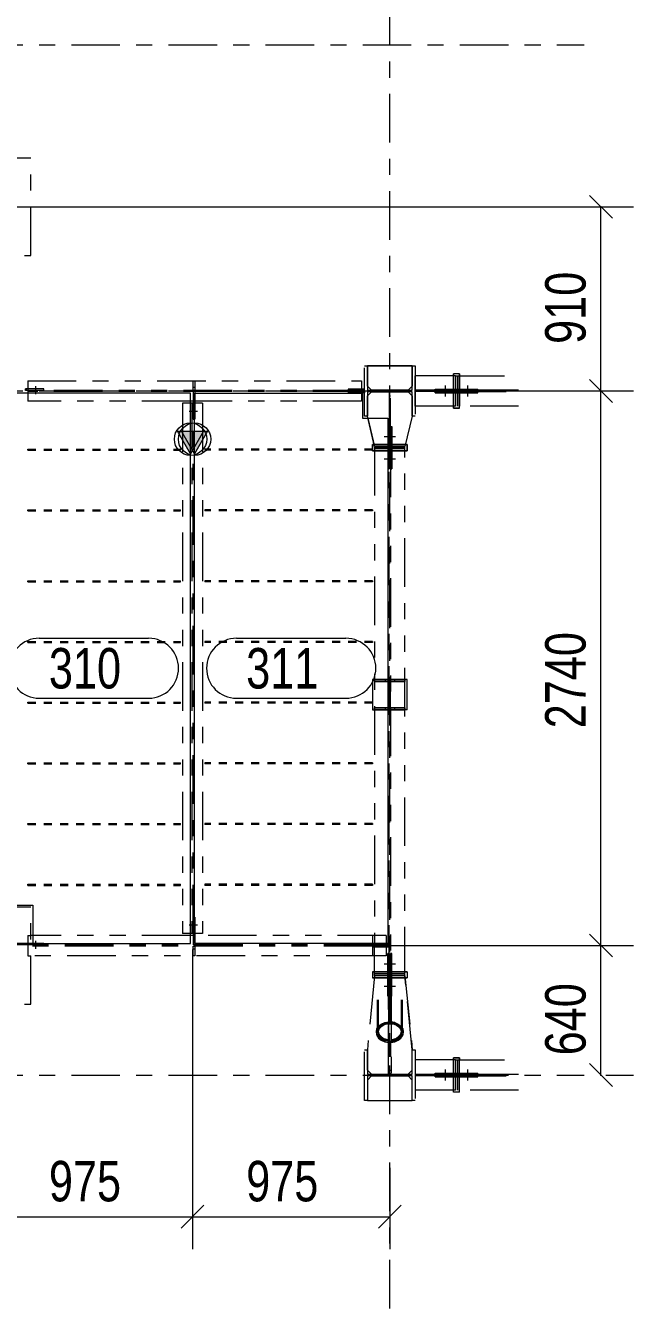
# Model space of a CAD drawing. Header units: millimetres. Extents: x 6786 to 7380, y -302 to 118.
# Drawn here: x 7200.5 to 7238.1, y -234.1 to -154.8 of the extents above; entities that cross this region are included whole.
import ezdxf

# ---------------------------------------------------------------- set-up
doc = ezdxf.new("R2010")
doc.units = ezdxf.units.MM
for name, pattern in [('XKITLINE00', [0]), ('XKITLINE02', [4, 2, -2]), ('XKITLINE03', [6, 3, -1, 1, -1]), ('XKITLINE04', [3, 0.5, -0.5, 0.5, -0.5, 0.5, -0.5]), ('XKITLINE05', [8, 3, -1, 1, -1, 1, -1])]:
    doc.linetypes.add(name, pattern=pattern)
for name, color, linetype, lineweight in [('Bolt', 7, 'Continuous', 0), ('Part', 2, 'Continuous', 0), ('PartMark', 3, 'Continuous', 0), ('S-GRID', 1, 'Continuous', 0), ('Z-DIMENSIONS', 1, 'Continuous', 0)]:
    doc.layers.add(name, color=color, linetype=linetype, lineweight=lineweight)
doc.styles.add('Arial', font='arial.ttf')

msp = doc.modelspace()

# ---------------------------------------------------------------- hatches: boundary and pattern name
at = {"layer": 'Part'}
for points in [[(7209.896, -179.88), (7211.496, -179.88), (7210.696, -181.28)], [(7210.146, -179.88), (7211.746, -179.88), (7210.946, -181.28)]]:
    msp.add_hatch(color=7, dxfattribs=at).paths.add_polyline_path(points, flags=17)

# ---------------------------------------------------------------- linework, layer by layer
at = {"layer": 'Bolt', "color": 6, "linetype": 'XKITLINE02', "lineweight": 0}
for p, q in [((7201.134, -177.605), (7201.134, -177.105)), ((7201.134, -177.605), (7201.134, -177.105)), ((7226.446, -177.749), (7226.446, -177.061)), ((7226.446, -177.749), (7226.446, -177.061)), ((7226.446, -177.749), (7226.446, -177.061)), ((7227.821, -177.749), (7227.821, -177.061)), ((7227.821, -177.749), (7227.821, -177.061)), ((7227.821, -177.749), (7227.821, -177.061)), ((7210.621, -178.655), (7211.121, -178.655)), ((7210.621, -178.655), (7211.121, -178.655)), ((7222.665, -180.217), (7223.352, -180.217)), ((7222.665, -180.217), (7223.352, -180.217)), ((7222.665, -180.217), (7223.352, -180.217)), ((7222.665, -181.592), (7223.352, -181.592)), ((7222.665, -181.592), (7223.352, -181.592)), ((7222.665, -181.592), (7223.352, -181.592)), ((7211.121, -210.405), (7210.621, -210.405)), ((7211.121, -210.405), (7210.621, -210.405)), ((7201.134, -211.855), (7201.134, -211.355)), ((7201.134, -211.855), (7201.134, -211.355)), ((7222.665, -212.78), (7223.352, -212.78)), ((7222.665, -212.78), (7223.352, -212.78)), ((7222.665, -212.78), (7223.352, -212.78)), ((7222.665, -214.155), (7223.352, -214.155)), ((7222.665, -214.155), (7223.352, -214.155)), ((7222.665, -214.155), (7223.352, -214.155)), ((7226.446, -219.999), (7226.446, -219.311)), ((7226.446, -219.999), (7226.446, -219.311)), ((7226.446, -219.999), (7226.446, -219.311)), ((7227.821, -219.999), (7227.821, -219.311)), ((7227.821, -219.999), (7227.821, -219.311)), ((7227.821, -219.999), (7227.821, -219.311))]:
    msp.add_line(p, q, dxfattribs=at)
at = {"layer": 'Part', "color": 6, "linetype": 'XKITLINE05', "lineweight": 0}
for p, q in [((7200.821, -163.03), (7196.446, -163.03)), ((7200.821, -169.03), (7200.821, -163.03)), ((7196.446, -169.03), (7200.821, -169.03)), ((7221.446, -178.967), (7221.446, -175.842)), ((7221.446, -175.842), (7221.621, -175.842)), ((7224.396, -175.842), (7221.621, -175.842)), ((7221.621, -177.099), (7221.621, -175.842)), ((7221.621, -175.842), (7221.621, -177.349)), ((7221.621, -177.099), (7221.621, -175.842)), ((7221.621, -175.842), (7224.396, -175.842)), ((7224.396, -175.842), (7224.396, -177.099)), ((7224.396, -175.842), (7224.571, -175.842)), ((7224.396, -177.349), (7224.396, -175.842)), ((7224.396, -175.842), (7224.396, -177.099)), ((7224.571, -175.842), (7224.571, -178.967)), ((7227.071, -176.467), (7224.571, -176.467)), ((7224.571, -178.342), (7224.571, -176.467)), ((7226.946, -176.342), (7226.946, -176.467)), ((7227.321, -176.342), (7226.946, -176.342)), ((7226.946, -178.467), (7226.946, -176.342)), ((7227.321, -176.342), (7226.946, -176.342)), ((7226.946, -176.467), (7226.946, -178.342)), ((7227.071, -176.467), (7227.071, -178.342)), ((7227.096, -178.342), (7227.096, -176.467)), ((7227.096, -176.467), (7230.965, -176.467)), ((7227.209, -178.342), (7227.209, -176.467)), ((7227.321, -176.342), (7227.321, -176.467)), ((7227.321, -178.467), (7227.321, -176.342)), ((7227.321, -176.467), (7227.321, -178.342)), ((7200.512, -177.27), (7200.509, -177.27)), ((7200.509, -177.37), (7200.509, -177.27)), ((7200.509, -177.27), (7200.512, -177.27)), ((7200.512, -177.37), (7200.509, -177.37)), ((7200.512, -177.37), (7200.509, -177.37)), ((7200.634, -177.27), (7200.512, -177.27)), ((7200.634, -177.37), (7200.512, -177.37)), ((7200.571, -177.37), (7200.571, -177.27)), ((7200.571, -177.37), (7200.571, -177.27)), ((7200.634, -176.78), (7200.634, -177.53)), ((7200.634, -176.78), (7221.259, -176.78)), ((7201.634, -177.27), (7200.634, -177.27)), ((7201.634, -177.37), (7200.634, -177.37)), ((7221.259, -177.37), (7200.634, -177.37)), ((7221.259, -177.439), (7200.634, -177.439)), ((7201.634, -177.37), (7201.634, -177.27)), ((7201.634, -177.37), (7201.634, -177.27)), ((7210.856, -177.37), (7210.856, -176.78)), ((7210.856, -176.78), (7210.956, -176.78)), ((7210.956, -177.183), (7210.856, -177.183)), ((7210.956, -177.37), (7210.856, -177.37)), ((7210.856, -177.439), (7210.856, -178.03)), ((7210.956, -177.439), (7210.856, -177.439)), ((7210.956, -176.78), (7210.956, -177.37)), ((7210.956, -177.439), (7210.956, -179.155)), ((7220.446, -177.295), (7220.446, -177.37)), ((7221.259, -177.295), (7220.446, -177.295)), ((7221.259, -177.37), (7220.446, -177.37)), ((7220.446, -177.439), (7220.446, -177.514)), ((7221.259, -177.439), (7220.446, -177.439)), ((7221.259, -176.78), (7221.259, -177.53)), ((7221.446, -177.295), (7221.259, -177.295)), ((7221.446, -177.37), (7221.259, -177.37)), ((7221.446, -177.439), (7221.259, -177.439)), ((7221.446, -177.37), (7221.446, -177.295)), ((7221.446, -177.439), (7221.446, -177.514)), ((7221.871, -177.349), (7221.621, -177.099)), ((7221.871, -177.349), (7221.621, -177.099)), ((7221.621, -177.349), (7224.396, -177.349)), ((7224.146, -177.349), (7221.871, -177.349)), ((7224.146, -177.349), (7221.871, -177.349)), ((7224.396, -177.099), (7224.146, -177.349)), ((7224.396, -177.099), (7224.146, -177.349)), ((7227.071, -177.364), (7224.571, -177.364)), ((7227.071, -177.445), (7224.571, -177.445)), ((7225.821, -177.364), (7225.821, -177.289)), ((7225.821, -177.289), (7228.446, -177.289)), ((7225.821, -177.364), (7228.446, -177.364)), ((7225.821, -177.52), (7225.821, -177.445)), ((7225.821, -177.445), (7228.446, -177.445)), ((7226.671, -177.364), (7226.671, -177.445)), ((7227.046, -177.364), (7227.046, -177.445)), ((7227.196, -177.364), (7227.196, -177.445)), ((7230.965, -177.364), (7227.196, -177.364)), ((7227.196, -177.445), (7230.965, -177.445)), ((7227.221, -177.364), (7227.221, -177.445)), ((7227.596, -177.364), (7227.596, -177.445)), ((7228.446, -177.364), (7228.446, -177.289)), ((7228.446, -177.52), (7228.446, -177.445)), ((7200.634, -177.53), (7200.634, -178.03)), ((7210.696, -178.03), (7200.634, -178.03)), ((7210.696, -178.155), (7210.196, -178.155)), ((7210.196, -178.155), (7210.196, -210.905)), ((7210.946, -178.03), (7210.696, -178.03)), ((7210.946, -178.155), (7210.696, -178.155)), ((7210.787, -178.155), (7210.787, -210.905)), ((7210.956, -177.627), (7210.856, -177.627)), ((7210.856, -178.03), (7210.856, -178.155)), ((7210.956, -178.03), (7210.856, -178.03)), ((7210.856, -178.03), (7210.956, -178.03)), ((7210.956, -178.03), (7210.856, -178.03)), ((7210.856, -178.03), (7210.956, -178.03)), ((7210.856, -178.092), (7210.946, -178.092)), ((7210.956, -178.092), (7210.856, -178.092)), ((7211.446, -178.155), (7210.856, -178.155)), ((7210.856, -210.905), (7210.856, -178.155)), ((7210.856, -178.155), (7210.856, -179.155)), ((7221.259, -178.03), (7210.946, -178.03)), ((7211.446, -178.155), (7211.446, -210.905)), ((7221.259, -177.514), (7220.446, -177.514)), ((7221.446, -177.514), (7221.259, -177.514)), ((7221.259, -177.53), (7221.259, -178.03)), ((7221.871, -177.461), (7221.621, -177.711)), ((7224.396, -177.461), (7221.621, -177.461)), ((7221.621, -177.461), (7221.621, -178.967)), ((7221.621, -177.711), (7221.871, -177.461)), ((7221.621, -177.711), (7221.621, -178.967)), ((7221.621, -178.967), (7221.621, -177.711)), ((7221.871, -177.461), (7224.146, -177.461)), ((7221.871, -177.461), (7224.146, -177.461)), ((7223.046, -177.461), (7222.971, -177.461)), ((7222.971, -177.461), (7222.971, -180.842)), ((7223.046, -177.461), (7222.971, -177.461)), ((7222.971, -177.711), (7223.046, -177.711)), ((7222.971, -177.711), (7223.046, -177.711)), ((7223.046, -180.842), (7223.046, -177.461)), ((7224.146, -177.461), (7224.396, -177.711)), ((7224.146, -177.461), (7224.396, -177.711)), ((7224.396, -178.967), (7224.396, -177.461)), ((7224.396, -177.711), (7224.396, -178.967)), ((7224.396, -177.711), (7224.396, -178.967)), ((7225.821, -177.52), (7228.446, -177.52)), ((7221.621, -178.967), (7221.446, -178.967)), ((7221.651, -179.092), (7221.621, -178.967)), ((7222.071, -180.842), (7221.621, -178.967)), ((7224.396, -178.967), (7223.946, -180.842)), ((7224.396, -178.967), (7223.946, -180.842)), ((7224.571, -178.967), (7224.396, -178.967)), ((7227.071, -178.342), (7224.571, -178.342)), ((7226.946, -178.342), (7226.946, -178.467)), ((7226.946, -178.467), (7227.321, -178.467)), ((7227.321, -178.467), (7226.946, -178.467)), ((7230.965, -178.342), (7227.096, -178.342)), ((7227.321, -178.467), (7227.321, -178.342)), ((7210.956, -179.155), (7210.856, -179.155)), ((7210.856, -179.155), (7210.956, -179.155)), ((7221.651, -179.092), (7222.071, -180.842)), ((7222.893, -179.592), (7222.968, -179.592)), ((7222.893, -179.592), (7222.893, -182.217)), ((7222.968, -179.592), (7222.968, -182.217)), ((7223.049, -179.592), (7223.124, -179.592)), ((7223.049, -179.592), (7223.049, -182.217)), ((7223.124, -179.592), (7223.124, -182.217)), ((7222.971, -180.467), (7223.046, -180.467)), ((7222.971, -180.467), (7223.046, -180.467)), ((7221.946, -180.717), (7221.946, -181.092)), ((7223.976, -180.717), (7221.946, -180.717)), ((7221.946, -181.092), (7221.946, -180.717)), ((7221.946, -180.717), (7224.071, -180.717)), ((7223.946, -181.092), (7221.946, -181.092)), ((7221.946, -181.092), (7224.071, -181.092)), ((7222.071, -180.842), (7222.884, -180.842)), ((7223.946, -180.842), (7222.071, -180.842)), ((7222.071, -180.867), (7222.071, -211.53)), ((7222.884, -180.867), (7222.071, -180.867)), ((7222.071, -180.867), (7223.946, -180.867)), ((7222.884, -180.98), (7222.071, -180.98)), ((7223.946, -180.98), (7222.071, -180.98)), ((7223.946, -180.842), (7222.884, -180.842)), ((7223.946, -180.867), (7222.884, -180.867)), ((7223.946, -180.98), (7222.884, -180.98)), ((7222.968, -213.405), (7222.968, -180.967)), ((7222.968, -180.967), (7223.049, -180.967)), ((7222.968, -180.967), (7223.049, -180.967)), ((7222.968, -180.992), (7223.049, -180.992)), ((7222.968, -180.992), (7223.049, -180.992)), ((7222.968, -181.367), (7223.049, -181.367)), ((7222.968, -181.367), (7223.049, -181.367)), ((7223.046, -180.842), (7222.971, -180.842)), ((7222.971, -180.842), (7223.046, -180.842)), ((7223.049, -180.967), (7223.049, -213.405)), ((7223.946, -213.505), (7223.946, -180.867)), ((7224.071, -181.092), (7223.946, -181.092)), ((7224.071, -180.717), (7223.976, -180.717)), ((7224.071, -180.717), (7224.071, -181.092)), ((7224.071, -181.092), (7224.071, -180.717)), ((7222.893, -182.217), (7222.968, -182.217)), ((7223.049, -182.217), (7223.124, -182.217)), ((7221.946, -195.217), (7221.946, -197.092)), ((7223.946, -195.217), (7221.946, -195.217)), ((7222.071, -195.342), (7222.071, -195.217)), ((7222.071, -195.217), (7223.946, -195.217)), ((7222.968, -195.217), (7222.071, -195.217)), ((7222.071, -195.217), (7222.071, -195.342)), ((7223.946, -195.342), (7222.071, -195.342)), ((7222.071, -195.342), (7222.968, -195.342)), ((7222.718, -195.217), (7222.718, -195.342)), ((7222.965, -195.342), (7222.965, -196.967)), ((7222.968, -195.342), (7222.968, -195.217)), ((7223.946, -195.217), (7223.049, -195.217)), ((7223.049, -195.217), (7223.049, -195.342)), ((7223.049, -195.342), (7223.946, -195.342)), ((7223.052, -196.967), (7223.052, -195.342)), ((7223.299, -195.217), (7223.299, -195.342)), ((7223.946, -195.217), (7223.946, -195.342)), ((7224.071, -195.217), (7223.946, -195.217)), ((7223.946, -195.342), (7223.946, -195.217)), ((7224.071, -197.092), (7224.071, -195.217)), ((7221.946, -197.092), (7223.946, -197.092)), ((7222.071, -197.092), (7222.071, -196.967)), ((7222.071, -196.967), (7223.946, -196.967)), ((7222.968, -196.967), (7222.071, -196.967)), ((7222.071, -196.967), (7222.071, -197.092)), ((7223.946, -197.092), (7222.071, -197.092)), ((7222.071, -197.092), (7222.968, -197.092)), ((7222.718, -196.967), (7222.718, -197.092)), ((7222.968, -197.092), (7222.968, -196.967)), ((7223.946, -196.967), (7223.049, -196.967)), ((7223.049, -196.967), (7223.049, -197.092)), ((7223.049, -197.092), (7223.946, -197.092)), ((7223.299, -196.967), (7223.299, -197.092)), ((7223.946, -196.967), (7223.946, -197.092)), ((7223.946, -197.092), (7223.946, -196.967)), ((7224.071, -197.092), (7223.946, -197.092)), ((7200.821, -209.28), (7196.446, -209.28)), ((7200.821, -215.28), (7200.821, -209.28)), ((7210.956, -209.905), (7210.856, -209.905)), ((7210.856, -209.905), (7210.856, -210.905)), ((7210.856, -209.905), (7210.956, -209.905)), ((7210.956, -209.905), (7210.956, -211.62)), ((7200.634, -211.03), (7200.634, -212.28)), ((7200.634, -211.03), (7200.821, -211.03)), ((7200.946, -211.03), (7200.821, -211.03)), ((7210.696, -211.03), (7200.946, -211.03)), ((7210.696, -210.905), (7210.196, -210.905)), ((7210.946, -210.905), (7210.696, -210.905)), ((7210.946, -211.03), (7210.696, -211.03)), ((7211.446, -210.905), (7210.856, -210.905)), ((7210.856, -210.905), (7210.856, -211.027)), ((7210.856, -210.967), (7210.946, -210.967)), ((7210.856, -211.027), (7210.856, -211.03)), ((7210.856, -211.03), (7210.956, -211.03)), ((7210.956, -211.03), (7210.856, -211.03)), ((7210.956, -211.03), (7210.856, -211.03)), ((7210.856, -211.03), (7210.956, -211.03)), ((7210.856, -211.03), (7210.856, -211.62)), ((7210.956, -211.433), (7210.856, -211.433)), ((7210.956, -210.967), (7210.946, -210.967)), ((7222.781, -211.03), (7210.946, -211.03)), ((7221.931, -211.03), (7221.931, -211.53)), ((7222.781, -211.03), (7222.781, -212.28)), ((7201.634, -211.52), (7198.702, -211.52)), ((7201.634, -211.62), (7198.702, -211.62)), ((7200.509, -211.52), (7200.509, -211.62)), ((7200.571, -211.62), (7200.571, -211.52)), ((7200.571, -211.62), (7200.571, -211.52)), ((7221.931, -211.62), (7200.634, -211.62)), ((7221.931, -211.689), (7200.634, -211.689)), ((7200.634, -212.28), (7200.821, -212.28)), ((7222.071, -212.28), (7200.821, -212.28)), ((7201.634, -211.52), (7201.634, -211.62)), ((7201.634, -211.62), (7201.634, -211.52)), ((7210.956, -211.62), (7210.856, -211.62)), ((7210.856, -212.28), (7210.856, -211.689)), ((7210.856, -211.689), (7210.956, -211.689)), ((7210.956, -211.877), (7210.856, -211.877)), ((7210.956, -212.28), (7210.856, -212.28)), ((7210.956, -211.689), (7210.956, -212.28)), ((7221.931, -211.53), (7221.931, -212.28)), ((7222.071, -211.62), (7221.931, -211.62)), ((7222.071, -211.689), (7221.931, -211.689)), ((7221.968, -211.545), (7221.968, -211.62)), ((7222.071, -211.545), (7221.968, -211.545)), ((7222.781, -211.62), (7221.968, -211.62)), ((7221.968, -211.62), (7222.968, -211.62)), ((7221.968, -211.764), (7221.968, -211.689)), ((7222.968, -211.689), (7221.968, -211.689)), ((7222.071, -211.764), (7221.968, -211.764)), ((7222.071, -213.505), (7222.071, -211.53)), ((7222.968, -211.545), (7222.071, -211.545)), ((7222.781, -211.689), (7222.071, -211.689)), ((7222.968, -211.764), (7222.071, -211.764)), ((7222.781, -212.28), (7222.071, -212.28)), ((7222.893, -214.78), (7222.893, -212.155)), ((7222.968, -212.155), (7222.893, -212.155)), ((7222.968, -211.62), (7222.968, -211.545)), ((7222.968, -211.689), (7222.968, -211.764)), ((7222.968, -214.78), (7222.968, -212.155)), ((7223.049, -214.78), (7223.049, -212.155)), ((7223.124, -212.155), (7223.049, -212.155)), ((7223.124, -214.78), (7223.124, -212.155)), ((7223.049, -213.005), (7222.968, -213.005)), ((7222.071, -213.53), (7221.621, -218.092)), ((7222.071, -213.53), (7221.621, -218.092)), ((7221.946, -213.28), (7221.946, -213.655)), ((7221.946, -213.28), (7224.071, -213.28)), ((7221.946, -213.28), (7221.946, -213.655)), ((7222.071, -213.28), (7221.946, -213.28)), ((7221.946, -213.655), (7224.071, -213.655)), ((7222.059, -213.655), (7221.946, -213.655)), ((7223.959, -213.655), (7222.059, -213.655)), ((7223.946, -213.28), (7222.071, -213.28)), ((7223.946, -213.392), (7222.071, -213.392)), ((7223.946, -213.505), (7222.071, -213.505)), ((7223.946, -213.53), (7222.071, -213.53)), ((7223.946, -213.53), (7222.071, -213.53)), ((7223.049, -213.38), (7222.968, -213.38)), ((7223.049, -213.405), (7222.968, -213.405)), ((7222.971, -213.53), (7222.971, -219.599)), ((7223.046, -213.53), (7222.971, -213.53)), ((7222.971, -213.53), (7223.046, -213.53)), ((7223.046, -213.53), (7223.046, -219.599)), ((7223.049, -213.505), (7223.946, -213.505)), ((7224.071, -213.28), (7223.946, -213.28)), ((7224.396, -218.092), (7223.946, -213.53)), ((7223.946, -213.53), (7224.396, -218.092)), ((7224.071, -213.655), (7223.959, -213.655)), ((7224.071, -213.28), (7224.071, -213.655)), ((7224.071, -213.28), (7224.071, -213.655)), ((7222.934, -219.599), (7222.934, -214.536)), ((7222.934, -214.536), (7223.084, -214.536)), ((7222.971, -213.905), (7223.046, -213.905)), ((7222.971, -213.905), (7223.046, -213.905)), ((7223.084, -214.536), (7223.084, -219.599)), ((7196.446, -215.28), (7200.821, -215.28)), ((7222.252, -216.978), (7222.252, -214.998)), ((7222.315, -216.978), (7222.315, -214.998)), ((7222.968, -214.78), (7222.893, -214.78)), ((7223.009, -214.702), (7222.921, -214.712)), ((7222.921, -214.712), (7222.921, -217.52)), ((7222.921, -214.758), (7223.009, -214.748)), ((7223.096, -214.712), (7223.009, -214.702)), ((7223.009, -214.748), (7223.096, -214.758)), ((7223.124, -214.78), (7223.049, -214.78)), ((7223.096, -214.712), (7223.096, -217.52)), ((7223.702, -214.998), (7223.702, -216.978)), ((7223.765, -214.998), (7223.765, -216.978)), ((7222.177, -216.978), (7222.214, -216.8)), ((7222.214, -216.851), (7222.177, -217.029)), ((7222.177, -217.029), (7222.177, -216.978)), ((7222.214, -217.155), (7222.177, -216.978)), ((7222.177, -217.029), (7222.214, -217.206)), ((7222.214, -216.8), (7222.319, -216.638)), ((7222.319, -216.69), (7222.214, -216.851)), ((7222.289, -216.807), (7222.252, -216.978)), ((7222.252, -216.978), (7222.289, -217.148)), ((7222.397, -216.653), (7222.289, -216.807)), ((7222.315, -216.978), (7222.349, -216.821)), ((7222.349, -217.134), (7222.315, -216.978)), ((7222.319, -216.638), (7222.484, -216.506)), ((7222.484, -216.557), (7222.319, -216.69)), ((7222.349, -216.821), (7222.447, -216.679)), ((7222.564, -216.53), (7222.397, -216.653)), ((7222.447, -216.679), (7222.601, -216.567)), ((7222.484, -216.506), (7222.695, -216.415)), ((7222.695, -216.466), (7222.484, -216.557)), ((7222.775, -216.452), (7222.564, -216.53)), ((7222.601, -216.567), (7222.794, -216.495)), ((7222.695, -216.415), (7222.934, -216.372)), ((7222.695, -216.415), (7222.695, -216.466)), ((7222.695, -216.466), (7222.934, -216.424)), ((7222.921, -216.435), (7222.775, -216.452)), ((7222.794, -216.495), (7222.921, -216.48)), ((7222.934, -216.372), (7222.934, -217.634)), ((7223.084, -216.372), (7223.084, -217.634)), ((7223.322, -216.415), (7223.084, -216.372)), ((7223.084, -216.424), (7223.322, -216.466)), ((7223.242, -216.452), (7223.096, -216.435)), ((7223.096, -216.48), (7223.223, -216.495)), ((7223.223, -216.495), (7223.416, -216.567)), ((7223.453, -216.53), (7223.242, -216.452)), ((7223.322, -216.466), (7223.322, -216.415)), ((7223.322, -216.415), (7223.533, -216.506)), ((7223.533, -216.557), (7223.322, -216.466)), ((7223.416, -216.567), (7223.57, -216.679)), ((7223.621, -216.653), (7223.453, -216.53)), ((7223.533, -216.506), (7223.698, -216.638)), ((7223.698, -216.69), (7223.533, -216.557)), ((7223.57, -216.679), (7223.668, -216.821)), ((7223.728, -216.807), (7223.621, -216.653)), ((7223.668, -216.821), (7223.702, -216.978)), ((7223.702, -216.978), (7223.668, -217.134)), ((7223.698, -216.638), (7223.804, -216.8)), ((7223.804, -216.851), (7223.698, -216.69)), ((7223.765, -216.978), (7223.728, -216.807)), ((7223.728, -217.148), (7223.765, -216.978)), ((7223.804, -216.8), (7223.84, -216.978)), ((7223.84, -217.029), (7223.804, -216.851)), ((7223.84, -216.978), (7223.804, -217.155)), ((7223.804, -217.206), (7223.84, -217.029)), ((7223.84, -217.029), (7223.84, -216.978)), ((7222.319, -217.317), (7222.214, -217.155)), ((7222.214, -217.206), (7222.319, -217.368)), ((7222.289, -217.148), (7222.397, -217.303)), ((7222.484, -217.449), (7222.319, -217.317)), ((7222.319, -217.368), (7222.484, -217.5)), ((7222.447, -217.276), (7222.349, -217.134)), ((7222.397, -217.303), (7222.564, -217.425)), ((7222.601, -217.388), (7222.447, -217.276)), ((7222.695, -217.54), (7222.484, -217.449)), ((7222.484, -217.5), (7222.695, -217.592)), ((7222.564, -217.425), (7222.775, -217.503)), ((7222.794, -217.46), (7222.601, -217.388)), ((7222.934, -217.583), (7222.695, -217.54)), ((7222.695, -217.54), (7222.695, -217.592)), ((7222.695, -217.592), (7222.934, -217.634)), ((7222.775, -217.503), (7222.921, -217.52)), ((7222.921, -217.475), (7222.794, -217.46)), ((7223.084, -217.583), (7223.322, -217.54)), ((7223.084, -217.634), (7223.322, -217.592)), ((7223.223, -217.46), (7223.096, -217.475)), ((7223.096, -217.52), (7223.242, -217.503)), ((7223.416, -217.388), (7223.223, -217.46)), ((7223.242, -217.503), (7223.453, -217.425)), ((7223.533, -217.449), (7223.322, -217.54)), ((7223.322, -217.592), (7223.533, -217.5)), ((7223.322, -217.592), (7223.322, -217.54)), ((7223.57, -217.276), (7223.416, -217.388)), ((7223.453, -217.425), (7223.621, -217.303)), ((7223.698, -217.317), (7223.533, -217.449)), ((7223.533, -217.5), (7223.698, -217.368)), ((7223.668, -217.134), (7223.57, -217.276)), ((7223.621, -217.303), (7223.728, -217.148)), ((7223.804, -217.155), (7223.698, -217.317)), ((7223.698, -217.368), (7223.804, -217.206)), ((7221.446, -221.217), (7221.446, -218.092)), ((7221.446, -218.092), (7221.621, -218.092)), ((7221.621, -218.092), (7221.621, -219.349)), ((7221.621, -219.349), (7221.621, -218.092)), ((7221.621, -218.092), (7221.621, -219.599)), ((7224.396, -219.349), (7224.396, -218.092)), ((7224.396, -219.349), (7224.396, -218.092)), ((7224.396, -218.092), (7224.571, -218.092)), ((7224.396, -219.599), (7224.396, -218.092)), ((7224.571, -218.092), (7224.571, -221.217)), ((7226.946, -218.717), (7226.946, -218.592)), ((7226.946, -218.592), (7227.321, -218.592)), ((7226.946, -220.717), (7226.946, -218.592)), ((7227.321, -218.592), (7226.946, -218.592)), ((7227.321, -218.592), (7227.321, -218.717)), ((7227.321, -220.717), (7227.321, -218.592)), ((7221.621, -219.349), (7221.871, -219.599)), ((7221.871, -219.599), (7221.621, -219.349)), ((7222.934, -219.349), (7223.084, -219.349)), ((7222.971, -219.349), (7223.046, -219.349)), ((7222.971, -219.349), (7223.046, -219.349)), ((7224.146, -219.599), (7224.396, -219.349)), ((7224.146, -219.599), (7224.396, -219.349)), ((7227.071, -218.717), (7224.571, -218.717)), ((7224.571, -218.717), (7224.571, -220.592)), ((7226.946, -220.592), (7226.946, -218.717)), ((7227.071, -220.592), (7227.071, -218.717)), ((7227.096, -220.592), (7227.096, -218.717)), ((7227.096, -218.717), (7230.965, -218.717)), ((7227.209, -220.592), (7227.209, -218.717)), ((7227.321, -220.592), (7227.321, -218.717)), ((7221.621, -219.599), (7224.396, -219.599)), ((7221.871, -219.711), (7221.621, -219.961)), ((7224.396, -219.711), (7221.621, -219.711)), ((7221.621, -219.711), (7221.621, -221.217)), ((7221.871, -219.711), (7221.621, -219.961)), ((7221.621, -219.961), (7221.621, -221.217)), ((7221.621, -219.961), (7221.621, -221.217)), ((7221.871, -219.599), (7224.146, -219.599)), ((7221.871, -219.599), (7224.146, -219.599)), ((7221.871, -219.711), (7224.146, -219.711)), ((7224.146, -219.711), (7221.871, -219.711)), ((7223.084, -219.599), (7222.934, -219.599)), ((7222.971, -219.599), (7223.046, -219.599)), ((7223.046, -219.599), (7222.971, -219.599)), ((7224.146, -219.711), (7224.396, -219.961)), ((7224.396, -219.961), (7224.146, -219.711)), ((7224.396, -221.217), (7224.396, -219.711)), ((7224.396, -221.217), (7224.396, -219.961)), ((7224.396, -221.217), (7224.396, -219.961)), ((7227.071, -219.614), (7224.571, -219.614)), ((7227.071, -219.695), (7224.571, -219.695)), ((7225.821, -219.614), (7225.821, -219.539)), ((7225.821, -219.539), (7228.446, -219.539)), ((7225.821, -219.614), (7228.446, -219.614)), ((7225.821, -219.77), (7225.821, -219.695)), ((7225.821, -219.695), (7228.446, -219.695)), ((7225.821, -219.77), (7228.446, -219.77)), ((7226.671, -219.695), (7226.671, -219.614)), ((7227.046, -219.695), (7227.046, -219.614)), ((7227.071, -219.614), (7227.071, -219.695)), ((7227.196, -219.614), (7227.196, -219.695)), ((7230.965, -219.614), (7227.196, -219.614)), ((7227.196, -219.695), (7230.965, -219.695)), ((7227.221, -219.695), (7227.221, -219.614)), ((7227.596, -219.695), (7227.596, -219.614)), ((7228.446, -219.614), (7228.446, -219.539)), ((7228.446, -219.77), (7228.446, -219.695)), ((7227.071, -220.592), (7224.571, -220.592)), ((7226.946, -220.717), (7226.946, -220.592)), ((7227.321, -220.717), (7226.946, -220.717)), ((7227.321, -220.717), (7226.946, -220.717)), ((7230.965, -220.592), (7227.096, -220.592)), ((7227.321, -220.717), (7227.321, -220.592)), ((7221.621, -221.217), (7221.446, -221.217)), ((7221.621, -221.217), (7224.396, -221.217)), ((7221.621, -221.217), (7224.396, -221.217)), ((7224.571, -221.217), (7224.396, -221.217))]:
    msp.add_line(p, q, dxfattribs=at)
at = {"layer": 'Part', "color": 7, "linetype": 'XKITLINE00', "lineweight": 0}
for p, q in [((7210.696, -177.53), (7198.759, -177.53)), ((7210.696, -211.53), (7210.696, -177.53)), ((7210.946, -211.53), (7210.946, -177.53)), ((7210.946, -177.53), (7221.321, -177.53)), ((7221.321, -177.53), (7221.321, -179.092)), ((7221.321, -179.092), (7222.884, -179.092)), ((7222.884, -179.092), (7222.884, -211.53)), ((7210.696, -181.28), (7209.896, -179.88)), ((7209.896, -179.88), (7211.496, -179.88)), ((7210.946, -181.28), (7210.146, -179.88)), ((7210.146, -179.88), (7211.746, -179.88)), ((7211.496, -179.88), (7210.696, -181.28)), ((7211.746, -179.88), (7210.946, -181.28)), ((7198.759, -209.155), (7200.946, -209.155)), ((7200.946, -209.155), (7200.946, -211.53)), ((7200.946, -211.53), (7210.696, -211.53)), ((7222.884, -211.53), (7210.946, -211.53))]:
    msp.add_line(p, q, dxfattribs=at)
at = {"layer": 'Part', "color": 2, "linetype": 'XKITLINE04', "lineweight": 0}
for p, q in [((7200.634, -181.061), (7200.634, -180.999)), ((7200.634, -180.999), (7210.071, -180.999)), ((7200.634, -181.061), (7210.071, -181.061)), ((7210.071, -181.061), (7210.071, -180.999)), ((7221.946, -180.999), (7211.571, -180.999)), ((7211.571, -180.999), (7211.571, -181.061)), ((7221.946, -181.061), (7211.571, -181.061)), ((7221.946, -180.999), (7221.946, -181.061)), ((7200.634, -184.811), (7200.634, -184.749)), ((7200.634, -184.749), (7210.071, -184.749)), ((7200.634, -184.811), (7210.071, -184.811)), ((7210.071, -184.811), (7210.071, -184.749)), ((7221.946, -184.749), (7211.571, -184.749)), ((7211.571, -184.749), (7211.571, -184.811)), ((7221.946, -184.811), (7211.571, -184.811)), ((7221.946, -184.749), (7221.946, -184.811)), ((7200.634, -189.186), (7200.634, -189.124)), ((7200.634, -189.124), (7210.071, -189.124)), ((7200.634, -189.186), (7210.071, -189.186)), ((7210.071, -189.186), (7210.071, -189.124)), ((7221.946, -189.124), (7211.571, -189.124)), ((7211.571, -189.124), (7211.571, -189.186)), ((7221.946, -189.186), (7211.571, -189.186)), ((7221.946, -189.124), (7221.946, -189.186)), ((7200.634, -192.936), (7200.634, -192.874)), ((7200.634, -192.874), (7210.071, -192.874)), ((7200.634, -192.936), (7210.071, -192.936)), ((7210.071, -192.936), (7210.071, -192.874)), ((7221.946, -192.874), (7211.571, -192.874)), ((7211.571, -192.874), (7211.571, -192.936)), ((7221.946, -192.936), (7211.571, -192.936)), ((7221.946, -192.874), (7221.946, -192.936)), ((7200.634, -196.686), (7200.634, -196.624)), ((7200.634, -196.624), (7210.071, -196.624)), ((7200.634, -196.686), (7210.071, -196.686)), ((7210.071, -196.686), (7210.071, -196.624)), ((7221.946, -196.624), (7211.571, -196.624)), ((7211.571, -196.624), (7211.571, -196.686)), ((7221.946, -196.686), (7211.571, -196.686)), ((7221.946, -196.624), (7221.946, -196.686)), ((7200.634, -200.436), (7200.634, -200.374)), ((7200.634, -200.374), (7210.071, -200.374)), ((7210.071, -200.436), (7210.071, -200.374)), ((7221.946, -200.374), (7211.571, -200.374)), ((7211.571, -200.374), (7211.571, -200.436)), ((7221.946, -200.374), (7221.946, -200.436)), ((7200.634, -200.436), (7210.071, -200.436)), ((7221.946, -200.436), (7211.571, -200.436)), ((7200.634, -204.186), (7200.634, -204.124)), ((7200.634, -204.124), (7210.071, -204.124)), ((7200.634, -204.186), (7210.071, -204.186)), ((7210.071, -204.186), (7210.071, -204.124)), ((7221.946, -204.124), (7211.571, -204.124)), ((7211.571, -204.124), (7211.571, -204.186)), ((7221.946, -204.186), (7211.571, -204.186)), ((7221.946, -204.124), (7221.946, -204.186)), ((7200.634, -207.936), (7200.634, -207.874)), ((7200.634, -207.874), (7210.071, -207.874)), ((7200.634, -207.936), (7210.071, -207.936)), ((7210.071, -207.936), (7210.071, -207.874)), ((7221.946, -207.874), (7211.571, -207.874)), ((7211.571, -207.874), (7211.571, -207.936)), ((7221.946, -207.936), (7211.571, -207.936)), ((7221.946, -207.874), (7221.946, -207.936))]:
    msp.add_line(p, q, dxfattribs=at)
at = {"layer": 'Part', "color": 7, "linetype": 'XKITLINE00', "lineweight": 0}
for centre in [(7210.696, -180.38), (7210.946, -180.38)]:
    msp.add_circle(centre, 1, dxfattribs=at)
at = {"layer": 'PartMark', "color": 1, "linetype": 'XKITLINE00', "lineweight": 0}
for p, q in [((7201.346, -192.68), (7208.109, -192.68)), ((7213.534, -192.68), (7220.296, -192.68)), ((7201.346, -196.38), (7208.109, -196.38)), ((7213.534, -196.38), (7220.296, -196.38))]:
    msp.add_line(p, q, dxfattribs=at)
for centre, start, end in [((7201.346, -194.53), 90, 270), ((7208.109, -194.53), 270, 90), ((7213.534, -194.53), 90, 270), ((7220.296, -194.53), 270, 90)]:
    msp.add_arc(centre, 1.85, start, end, dxfattribs=at)
at = {"layer": 'S-GRID', "color": 4, "linetype": 'XKITLINE03', "lineweight": 0}
for p, q in [((7223.009, -234.061), (7223.009, 80.155)), ((6837.336, -156.03), (7235.007, -156.03)), ((6837.336, -177.405), (7235.007, -177.405)), ((6837.336, -219.655), (7235.007, -219.655))]:
    msp.add_line(p, q, dxfattribs=at)
at = {"layer": 'Z-DIMENSIONS', "color": 1, "linetype": 'XKITLINE00', "lineweight": 0}
for p, q in [((7235.349, -165.323), (7236.763, -166.737)), ((7192.187, -166.03), (7238.056, -166.03)), ((7236.056, -177.405), (7236.056, -166.03)), ((7224.84, -177.405), (7238.056, -177.405)), ((7224.84, -177.405), (7238.056, -177.405)), ((7235.349, -176.698), (7236.763, -178.112)), ((7235.349, -176.698), (7236.763, -178.112)), ((7236.056, -211.655), (7236.056, -177.405)), ((7235.349, -210.948), (7236.763, -212.362)), ((7235.349, -210.948), (7236.763, -212.362)), ((7210.821, -211.905), (7210.821, -230.404)), ((7210.821, -211.905), (7210.821, -230.404)), ((7222.412, -211.655), (7238.056, -211.655)), ((7222.412, -211.655), (7238.056, -211.655)), ((7236.056, -219.655), (7236.056, -211.655)), ((7235.349, -218.948), (7236.763, -220.362)), ((7236.365, -219.655), (7238.056, -219.655)), ((7223.009, -225.373), (7223.009, -230.404)), ((7211.528, -227.696), (7210.114, -229.111)), ((7211.528, -227.696), (7210.114, -229.111)), ((7223.716, -227.696), (7222.302, -229.111)), ((7198.634, -228.404), (7210.821, -228.404)), ((7210.821, -228.404), (7223.009, -228.404))]:
    msp.add_line(p, q, dxfattribs=at)
at = {"layer": 'Z-DIMENSIONS', "color": 3}
for p in [(7236.056, -166.03), (7236.056, -177.405), (7236.056, -177.405), (7236.056, -211.655), (7236.056, -211.655), (7236.056, -219.655), (7210.821, -228.404), (7210.821, -228.404), (7223.009, -228.404)]:
    msp.add_point(p, dxfattribs=at)

# ---------------------------------------------------------------- texts
at = {"layer": 'PartMark', "color": 7, "style": 'Arial', "width": 0.765}
for s, p in [('310', (7201.946, -195.78)), ('311', (7214.134, -195.78))]:
    msp.add_text(s, height=2.5, dxfattribs=at).set_placement(p)
at = {"layer": 'Z-DIMENSIONS', "color": 3, "style": 'Arial', "width": 0.765}
for s, p in [('910', (7235.106, -174.499)), ('2740', (7235.106, -198.238)), ('640', (7235.106, -218.436))]:
    msp.add_text(s, height=2.5, rotation=90.00021, dxfattribs=at).set_placement(p)
for p in [(7201.946, -227.454), (7214.134, -227.454)]:
    msp.add_text('975', height=2.5, dxfattribs=at).set_placement(p)

doc.saveas('drawing.dxf')
